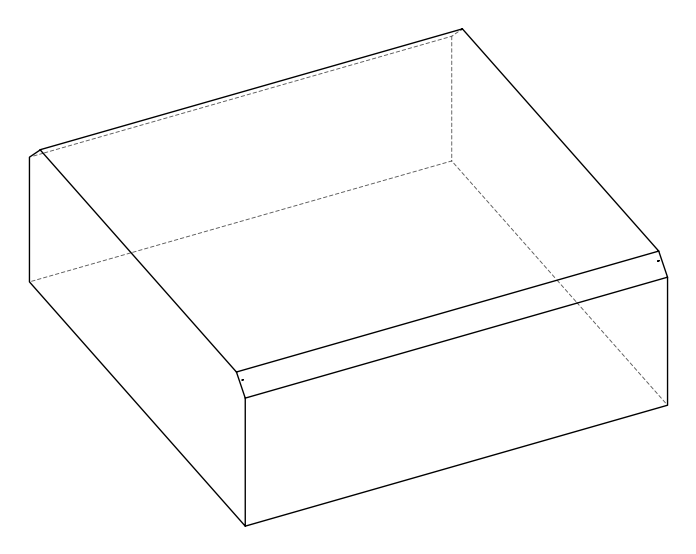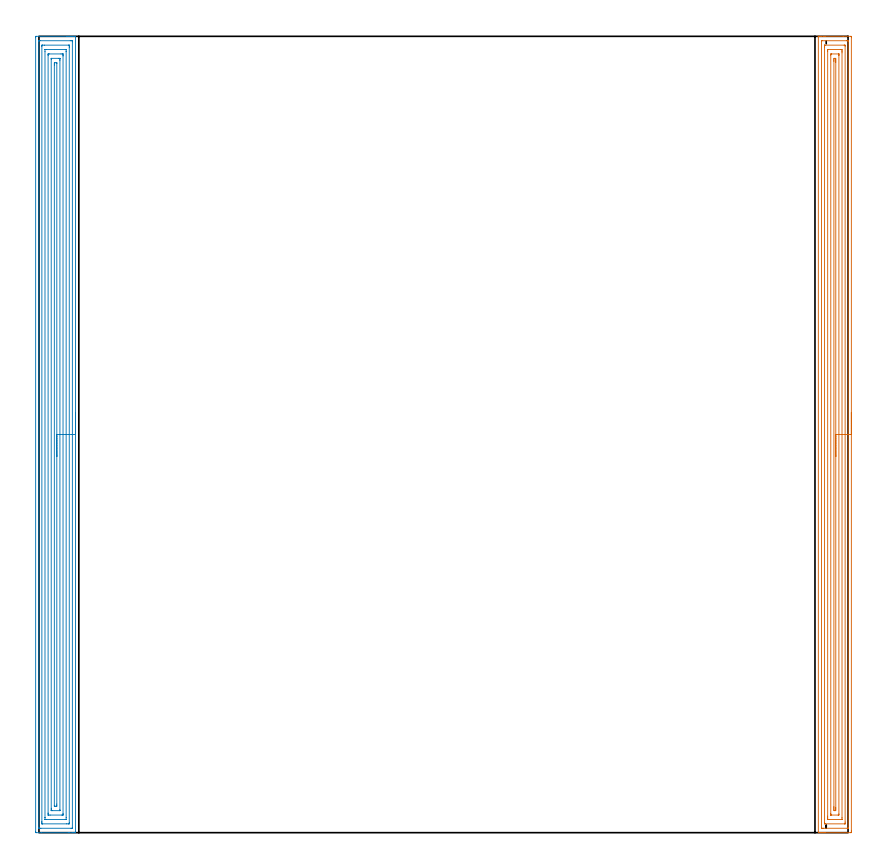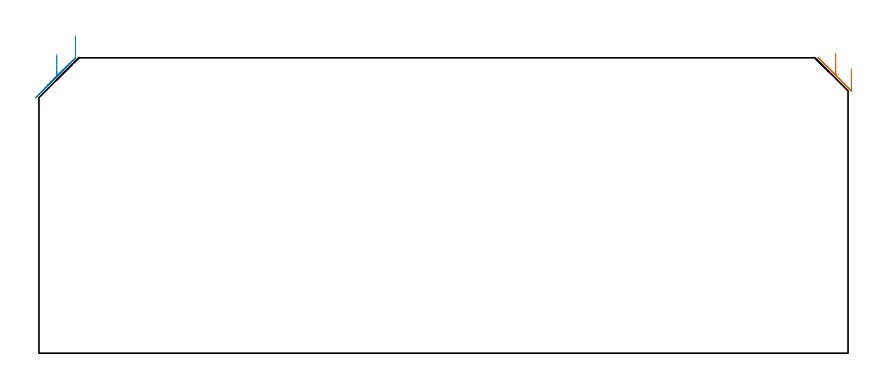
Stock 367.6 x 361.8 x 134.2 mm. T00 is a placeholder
(PLAN: 2 operations, 0 tool changes, 38.1 min)
(1 AREA_MILL | FG_CHAMFER_SURFACE | UGT0205_001 | 17.59 min | 40704 mm3)
(2 AREA_MILL_1 | FG_CHAMFER_SURFACE_1 | UGT0205_001 | 20.52 min | 59262 mm3)
(TOOL UGT0205_001 | Chamfer Mill 20 x 3 x 45 deg. | D20 FL50 Z2)
(OP 1 AREA_MILL)
G17 G21 G94 G90
T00 M6
G54
G17 G0 G90 X369.1 Y190.9 S1061 M3
G43 Z144.2 H0
Z129.2
G94 G1 Y190.862 Z128.328 F250.
Y190.748 Z127.464
Y190.559 Z126.612
Y190.297 Z125.78
Y189.963 Z124.974
Y189.56 Z124.2
Y189.091 Z123.464
Y188.56 Z122.772
Y187.971 Z122.129
Y187.328 Z121.54
Y186.636 Z121.008
Y185.9 Z120.54
Y185.126 Z120.137
Y184.32 Z119.803
Y183.488 Z119.541
Y182.636 Z119.352
Y181.772 Z119.238
Y180.9 Z119.2
Y1.044
X369.099 Y0.607 Z119.201
X369.095 Y0.156 Z119.203
X369.092 Y0.01 Z119.206
X368.65 Y0. Z119.647
X357.193 Z131.101
X356.629 Z131.668
X356.312 Z131.984
X355.747 Z132.549
X355.431 Z132.864
X354.797 Z133.502
X354.423 Z133.876
X354.103 Y0.006 Z134.188
X354.1 Y0.16 Z134.2
Y361.642
X354.102 Y361.793 Z134.188
X354.103 Y361.794
X354.422 Y361.8 Z133.877
X354.797 Z133.502
X355.431 Z132.864
X356.629 Z131.668
X357.193 Z131.101
X365.425 Z122.872
X368.65 Z119.647
X368.935 Y361.797 Z119.362
X369.092 Y361.79 Z119.206
X369.099 Y361.632 Z119.199
X369.1 Y361.193 Z119.2
Y180.9
X367.686 Z120.614
X367.685 Y2.089 Z120.615
X367.684 Y2.038 Z120.616
X367.682 Y2.015 Z120.618
X367.68 Y2.01 Z120.62
X367.661 Y2.008 Z120.639
X367.274 Y2.001 Z121.026
X356.312 Z131.988
X355.814 Y2.003 Z132.486
X355.611 Y2.01 Z132.689
X355.521 Y2.028 Z132.779
X355.516 Y2.306 Z132.784
X355.515 Y2.392 Z132.785
Y359.711
X355.516 Y359.762 Z132.784
X355.518 Y359.785 Z132.782
X355.52 Y359.79 Z132.78
X355.539 Y359.792 Z132.761
X355.926 Y359.799 Z132.374
X366.888 Z121.412
X367.386 Y359.797 Z120.914
X367.589 Y359.79 Z120.711
X367.679 Y359.772 Z120.621
X367.684 Y359.494 Z120.616
X367.685 Y359.408 Z120.615
X367.686 Y180.9 Z120.614
X366.272 Z122.028
X366.271 Y4.801 Z122.029
X366.269 Y4.177 Z122.031
X366.266 Y4.044 Z122.034
X366.265 Y4.017 Z122.035
X366.238 Y4.01 Z122.062
X366.178 Y4.003 Z122.122
X366.007 Y4.001 Z122.293
X357.367 Z130.933
X357.193 Y4.005 Z131.107
X357.019 Y4.01 Z131.281
X356.935 Y4.025 Z131.365
X356.932 Y4.088 Z131.368
X356.93 Y4.177 Z131.37
X356.929 Y4.445 Z131.371
Y356.999
X356.931 Y357.623 Z131.369
X356.934 Y357.756 Z131.366
X356.935 Y357.782 Z131.365
X356.962 Y357.79 Z131.338
X357.022 Y357.797 Z131.278
X357.193 Y357.799 Z131.107
X365.833 Z122.467
X366.007 Y357.795 Z122.293
X366.181 Y357.79 Z122.119
X366.265 Y357.775 Z122.035
X366.268 Y357.712 Z122.032
X366.27 Y357.623 Z122.03
X366.271 Y357.355 Z122.029
X366.272 Y180.9 Z122.028
X364.857 Z123.443
Y6.854
X364.854 Y6.237 Z123.446
X364.85 Y6.028 Z123.45
X364.845 Y6.009 Z123.455
X364.823 Y6.006 Z123.477
X364.771 Y6.003 Z123.529
X364.666 Y6.001 Z123.634
X358.918 Y6. Z129.382
X358.529 Y6.01 Z129.771
X358.35 Y6.018 Z129.95
X358.348 Y6.121 Z129.952
X358.344 Y6.582 Z129.956
X358.343 Y6.854 Z129.957
Y7.476
Y354.945
X358.346 Y355.563 Z129.954
X358.35 Y355.772 Z129.95
X358.355 Y355.791 Z129.945
X358.377 Y355.794 Z129.923
X358.429 Y355.797 Z129.871
X358.534 Y355.799 Z129.766
X364.282 Y355.8 Z124.018
X364.671 Y355.79 Z123.629
X364.85 Y355.782 Z123.45
X364.852 Y355.679 Z123.448
X364.856 Y355.218 Z123.444
X364.857 Y354.945 Z123.443
Y354.324
Y180.9
X363.443 Z124.857
Y8.476
X363.44 Y8.313 Z124.86
X363.435 Y8.01 Z124.865
X363.363 Y8.007 Z124.937
X363.112 Y8.001 Z125.188
X359.837 Z128.463
X359.795 Y8.002 Z128.505
X359.773 Y8.005 Z128.527
X359.767 Y8.008 Z128.533
X359.764 Y8.069 Z128.536
X359.758 Y8.395 Z128.542
X359.757 Y8.721 Z128.543
Y353.323
X359.76 Y353.486 Z128.54
X359.765 Y353.79 Z128.535
X359.837 Y353.793 Z128.463
X360.088 Y353.799 Z128.212
X363.363 Z124.937
X363.405 Y353.798 Z124.895
X363.427 Y353.795 Z124.873
X363.433 Y353.792 Z124.867
X363.436 Y353.731 Z124.864
X363.442 Y353.405 Z124.858
X363.443 Y353.242 Z124.857
Y353.16
Y180.9
X362.029 Z126.271
Y11.317
X362.027 Y10.885 Z126.273
X362.022 Y10.425 Z126.278
X362.012 Y10.007 Z126.288
X361.6 Z126.7
X361.188 Y10.01 Z127.112
X361.178 Y10.425 Z127.122
X361.173 Y10.857 Z127.127
X361.171 Y11.317 Z127.129
Y11.752
Y350.483
X361.173 Y350.915 Z127.127
X361.178 Y351.375 Z127.122
X361.188 Y351.793 Z127.112
X361.6 Z126.7
X362.012 Y351.79 Z126.288
X362.022 Y351.375 Z126.278
X362.027 Y350.943 Z126.273
X362.029 Y350.483 Z126.271
Y350.048
Y180.9
Y180.028 Z126.309
Y179.163 Z126.423
Y178.312 Z126.612
Y177.48 Z126.874
Y176.674 Z127.208
Y175.9 Z127.611
Y175.164 Z128.08
Y174.472 Z128.611
Y173.829 Z129.2
Y173.24 Z129.843
Y172.708 Z130.535
Y172.24 Z131.271
Y171.837 Z132.045
Y171.503 Z132.851
Y171.241 Z133.683
Y171.052 Z134.535
Y170.938 Z135.4
Y170.9 Z136.271
G0 Z144.2
M5
M2
(OP 2 AREA_MILL_1)
G17 G21 G94 G90
T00 M6
G54
G17 G0 G90 X16.6 Y190.9 S1061 M3
G43 Z144.2 H0
G94 G1 Y190.862 Z143.328 F250.
Y190.748 Z142.463
Y190.559 Z141.612
Y190.297 Z140.78
Y189.963 Z139.974
Y189.56 Z139.2
Y189.091 Z138.464
Y188.56 Z137.772
Y187.971 Z137.129
Y187.328 Z136.54
Y186.636 Z136.008
Y185.9 Z135.54
Y185.126 Z135.137
Y184.32 Z134.803
Y183.488 Z134.541
Y182.636 Z134.352
Y181.772 Z134.238
Y180.9 Z134.2
Y0.16
X16.597 Y0.01 Z134.188
X16.552 Y0.007 Z134.143
X16.179 Y0. Z133.778
X15.764 Z133.364
X15.124 Z132.719
X13.912 Z131.509
X13.342 Z130.936
X1.139 Z118.736
X-1.146 Z116.451
X-1.201 Y0.001 Z116.396
X-1.492 Y0.01 Z116.106
X-1.499 Y0.3 Z116.099
Y0.325
X-1.5 Y361.193 Z116.1
X-1.497 Y361.503 Z116.102
X-1.492 Y361.79 Z116.106
X-1.2 Y361.8 Z116.397
X12.736 Z130.331
X13.342 Z130.936
X13.912 Z131.509
X14.233 Z131.829
X14.803 Z132.4
X15.124 Z132.719
X15.764 Z133.364
X16.179 Z133.779
X16.552 Y361.793 Z134.143
X16.597 Y361.79 Z134.188
X16.6 Y361.64 Z134.2
Y180.9
X15.186 Z132.786
X15.185 Y2.267 Z132.785
X15.184 Y2.143 Z132.784
X15.181 Y2.06 Z132.781
X15.178 Y2.008 Z132.778
X15.171 Y2.007 Z132.771
X15.124 Y2.004 Z132.724
X14.623 Y2. Z132.223
X0.867 Z118.467
X0.366 Y2.002 Z117.966
X-0.024 Y2.008 Z117.576
X-0.073 Y2.01 Z117.527
X-0.081 Y2.205 Z117.519
X-0.085 Y2.33 Z117.515
X-0.086 Y2.392 Z117.514
Y2.454
Y359.533
X-0.084 Y359.657 Z117.516
X-0.081 Y359.74 Z117.519
X-0.078 Y359.792 Z117.522
X-0.071 Y359.793 Z117.529
X-0.024 Y359.796 Z117.576
X0.477 Y359.8 Z118.077
X14.233 Z131.833
X14.734 Y359.798 Z132.334
X15.124 Y359.792 Z132.724
X15.173 Y359.79 Z132.773
X15.181 Y359.595 Z132.781
X15.184 Y359.47 Z132.784
X15.185 Y359.408 Z132.785
X15.186 Y359.346 Z132.786
Y180.9
X13.772 Z131.372
X13.771 Y4.639 Z131.371
X13.769 Y4.177 Z131.369
X13.767 Y4.07 Z131.367
X13.765 Y4.024 Z131.365
X13.694 Y4.01 Z131.294
X13.516 Y4.002 Z131.116
X13.342 Y4.001 Z130.942
X12.627 Y4. Z130.227
X1.582 Y4.001 Z119.182
X1.464 Y4.004 Z119.064
X1.371 Y4.01 Z118.971
X1.334 Y4.017 Z118.934
X1.333 Y4.034 Z118.933
X1.33 Y4.177 Z118.93
X1.329 Y4.607 Z118.929
X1.328 Y5.069 Z118.928
X1.329 Y357.161 Z118.929
X1.33 Y357.623 Z118.93
X1.333 Y357.73 Z118.933
X1.335 Y357.776 Z118.935
X1.406 Y357.79 Z119.006
X1.584 Y357.798 Z119.184
X1.758 Y357.799 Z119.358
X2.473 Y357.8 Z120.073
X13.518 Y357.799 Z131.118
X13.636 Y357.796 Z131.236
X13.729 Y357.79 Z131.329
X13.765 Y357.783 Z131.365
X13.767 Y357.766 Z131.367
X13.769 Y357.623 Z131.369
X13.771 Y357.193 Z131.371
X13.772 Y356.731 Z131.372
Y180.9
X12.357 Z129.957
Y6.854
X12.353 Y6.06 Z129.953
X12.35 Y6.012 Z129.95
X12.305 Y6.008 Z129.905
X12.199 Y6.003 Z129.799
X11.986 Y6.001 Z129.586
X3.097 Z120.697
X2.895 Y6.003 Z120.495
X2.794 Y6.006 Z120.394
X2.75 Y6.01 Z120.35
X2.749 Y6.045 Z120.349
X2.743 Y6.761 Z120.343
Y6.854
Y354.945
X2.747 Y355.74 Z120.347
X2.749 Y355.788 Z120.349
X2.794 Y355.792 Z120.394
X2.901 Y355.797 Z120.501
X3.114 Y355.799 Z120.714
X12.003 Z129.603
X12.205 Y355.797 Z129.805
X12.306 Y355.794 Z129.906
X12.35 Y355.79 Z129.95
X12.351 Y355.755 Z129.951
X12.357 Y355.039 Z129.957
Y354.945
Y180.9
X10.943 Z128.543
Y8.64
X10.942 Y8.366 Z128.542
X10.938 Y8.09 Z128.538
X10.936 Y8.019 Z128.536
X10.907 Y8.01 Z128.507
X10.828 Y8.006 Z128.428
X10.669 Y8.002 Z128.269
X10.416 Y8. Z128.016
X5.07 Z122.67
X4.431 Y8.002 Z122.031
X4.174 Y8.005 Z121.774
X4.163 Y8.015 Z121.763
X4.16 Y8.019 Z121.76
X4.157 Y8.64 Z121.757
Y8.915
Y353.16
X4.158 Y353.434 Z121.758
X4.162 Y353.71 Z121.762
X4.164 Y353.781 Z121.764
X4.193 Y353.79 Z121.793
X4.272 Y353.794 Z121.872
X4.431 Y353.798 Z122.031
X4.684 Y353.8 Z122.284
X10.03 Z127.63
X10.669 Y353.798 Z128.269
X10.926 Y353.795 Z128.526
X10.937 Y353.785 Z128.537
X10.94 Y353.781 Z128.54
X10.943 Y353.16 Z128.543
Y352.885
Y180.9
X9.529 Z127.129
X9.528 Y10.425 Z127.128
X9.526 Y10.103 Z127.126
X9.524 Y10.024 Z127.124
X9.523 Y10.012 Z127.123
X9.502 Y10.008 Z127.102
X9.452 Y10.004 Z127.052
X9.31 Y10.001 Z126.91
X6.213 Y10. Z123.813
X5.744 Y10.002 Z123.344
X5.606 Y10.009 Z123.206
X5.578 Y10.011 Z123.178
X5.576 Y10.06 Z123.176
X5.573 Y10.174 Z123.173
X5.572 Y10.425 Z123.172
X5.571 Y11.068 Z123.171
Y351.375
X5.574 Y351.697 Z123.174
X5.576 Y351.776 Z123.176
X5.577 Y351.788 Z123.177
X5.598 Y351.792 Z123.198
X5.648 Y351.796 Z123.248
X5.79 Y351.799 Z123.39
X8.886 Y351.8 Z126.486
X9.356 Y351.798 Z126.956
X9.494 Y351.791 Z127.094
X9.522 Y351.789 Z127.122
X9.524 Y351.74 Z127.124
X9.527 Y351.626 Z127.127
X9.528 Y351.375 Z127.128
X9.529 Y350.732 Z127.129
Y180.9
X8.115 Z125.715
X8.114 Y12.983 Z125.714
X8.11 Y12.21 Z125.71
X8.108 Y12.097 Z125.708
X8.094 Y12.01 Z125.694
X7.995 Y12.008 Z125.595
X7.312 Y12.002 Z124.912
X7.104 Y12.006 Z124.704
X7.036 Y12.01 Z124.636
X6.992 Y12.019 Z124.592
X6.989 Y12.091 Z124.589
X6.987 Y12.21 Z124.587
X6.986 Y12.329 Z124.586
Y348.817
X6.99 Y349.59 Z124.59
X6.991 Y349.703 Z124.591
X7.005 Y349.79 Z124.605
X7.104 Y349.792 Z124.704
X7.788 Y349.798 Z125.388
X7.995 Y349.794 Z125.595
X8.064 Y349.79 Z125.664
X8.108 Y349.781 Z125.708
X8.111 Y349.709 Z125.711
X8.113 Y349.59 Z125.713
X8.114 Y349.471 Z125.714
X8.115 Y180.9 Z125.715
Y180.028 Z125.753
Y179.163 Z125.867
Y178.312 Z126.055
Y177.48 Z126.318
Y176.674 Z126.652
Y175.9 Z127.054
Y175.164 Z127.523
Y174.472 Z128.054
Y173.829 Z128.644
Y173.24 Z129.287
Y172.708 Z129.979
Y172.24 Z130.715
Y171.837 Z131.488
Y171.503 Z132.294
Y171.241 Z133.126
Y171.052 Z133.978
Y170.938 Z134.843
Y170.9 Z135.715
G0 Z144.2
M5
M2
